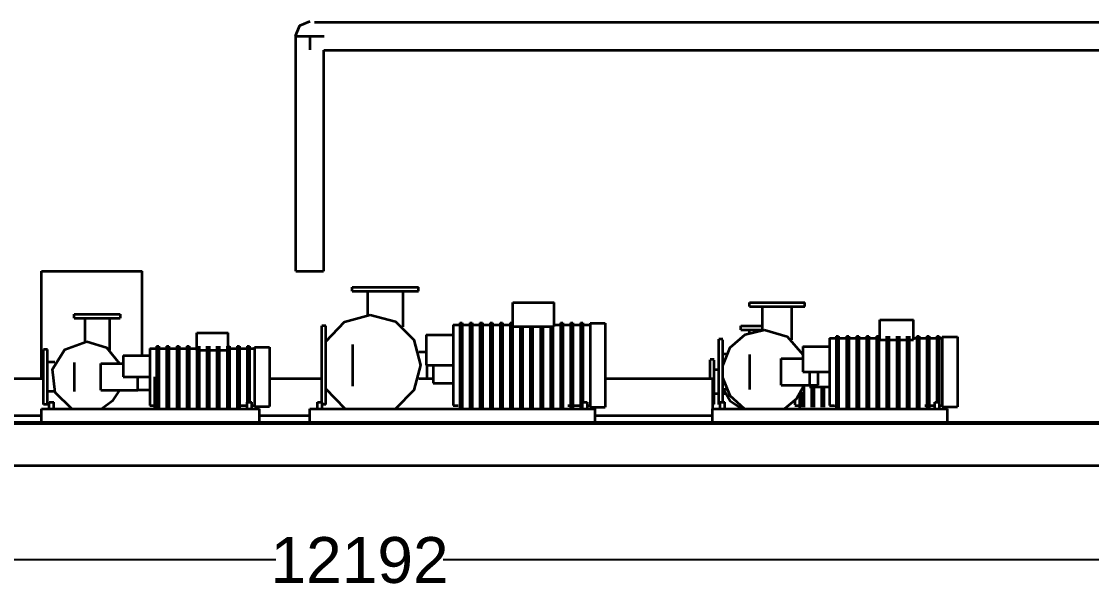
# Model space of a CAD drawing. Header units: millimetres. Extents: x 5 to 415, y 5 to 292.
# Drawn here: x 75 to 154.8, y 160.2 to 202.1 of the extents above; entities that cross this region are included whole.
import ezdxf
from ezdxf.enums import TextEntityAlignment as Align

# ---------------------------------------------------------------- set-up
doc = ezdxf.new("R2010")
doc.units = ezdxf.units.MM
for name, color, linetype in [('PFD-INSTRUMEN', 7, 'Continuous'), ('PFD-PERALATAN', 7, 'Continuous'), ('PFD-TEKS', 7, 'Continuous')]:
    doc.layers.add(name, color=color, linetype=linetype)
doc.styles.add('PFD', font='arial.ttf')

msp = doc.modelspace()

# ---------------------------------------------------------------- linework, layer by layer
at = {"layer": 'PFD-INSTRUMEN', "linetype": 'Continuous', "lineweight": 25, "ltscale": 0.35}
for points in [[(24, 162), (93.97, 162)], [(106.43, 162), (176.4, 162)]]:
    msp.add_lwpolyline(points, dxfattribs=at)
at = {"layer": 'PFD-PERALATAN', "linetype": 'Continuous', "lineweight": 35, "ltscale": 0.35}
for points in [[(96.5, 202.077), (95.72, 201.755), (95.398, 200.975)], [(96.836, 202.025), (172.75, 202.025)], [(95.398, 200.975), (95.507, 200.975), (95.638, 200.975), (95.813, 200.975), (96.022, 200.975), (96.255, 200.975), (96.5, 200.975), (96.745, 200.975), (96.978, 200.975), (97.187, 200.975), (97.362, 200.975), (97.493, 200.975), (97.575, 200.975)], [(95.45, 183.475), (95.45, 200.975)], [(96.5, 200.975), (96.5, 200.857), (96.5, 200.741), (96.5, 200.628), (96.5, 200.519), (96.5, 200.416), (96.5, 200.32), (96.5, 200.233), (96.5, 200.154), (96.5, 200.086), (96.5, 200.029), (96.5, 199.951)], [(97.55, 183.475), (97.55, 199.925)], [(97.55, 199.925), (172.75, 199.925)], [(76.5, 183.475), (76.594, 183.475), (76.871, 183.475), (77.318, 183.475), (77.912, 183.475), (78.623, 183.475), (79.416, 183.475), (80.25, 183.475), (81.084, 183.475), (81.877, 183.475), (82.588, 183.475), (83.182, 183.475), (83.629, 183.475), (83.906, 183.475), (84, 183.475)], [(76.5, 175.475), (76.5, 183.475)], [(84, 177.194), (84, 183.475)], [(95.45, 183.475), (95.554, 183.475), (95.679, 183.475), (95.845, 183.475), (96.044, 183.475), (96.266, 183.475), (96.5, 183.475), (96.734, 183.475), (96.956, 183.475), (97.155, 183.475), (97.321, 183.475), (97.446, 183.475), (97.524, 183.475)], [(99.65, 182.275), (99.712, 182.275), (99.895, 182.275), (100.19, 182.275), (100.582, 182.275), (101.051, 182.275), (101.574, 182.275), (102.125, 182.275), (102.676, 182.275), (103.199, 182.275), (103.668, 182.275), (104.06, 182.275), (104.355, 182.275), (104.538, 182.275), (104.6, 182.275)], [(99.65, 181.975), (99.65, 182.275)], [(99.65, 181.975), (99.712, 181.975), (99.895, 181.975), (100.19, 181.975), (100.582, 181.975), (101.051, 181.975), (101.574, 181.975), (102.125, 181.975), (102.676, 181.975), (103.199, 181.975), (103.668, 181.975), (104.06, 181.975), (104.355, 181.975), (104.538, 181.975), (104.6, 181.975)], [(100.812, 180.22), (100.812, 181.975)], [(103.438, 179.325), (103.438, 181.975)], [(104.6, 181.975), (104.6, 182.275)], [(111.63, 179.35), (111.63, 181.15)], [(111.63, 181.15), (114.69, 181.15)], [(114.69, 179.35), (114.69, 181.15)], [(129.25, 181.15), (129.302, 181.15), (129.454, 181.15), (129.7, 181.15), (130.027, 181.15), (130.418, 181.15), (130.854, 181.15), (131.312, 181.15), (131.771, 181.15), (132.207, 181.15), (132.598, 181.15), (132.925, 181.15), (133.171, 181.15), (133.323, 181.15), (133.375, 181.15)], [(129.25, 180.85), (129.25, 181.15)], [(133.375, 180.85), (133.375, 181.15)], [(78.93, 180.275), (79.102, 180.275), (79.308, 180.275), (79.582, 180.275), (79.911, 180.275), (80.277, 180.275), (80.662, 180.275), (81.048, 180.275), (81.414, 180.275), (81.743, 180.275), (82.017, 180.275), (82.223, 180.275), (82.352, 180.275)], [(78.93, 179.975), (78.93, 180.275)], [(82.395, 179.975), (82.395, 180.275)], [(129.25, 180.85), (129.302, 180.85), (129.454, 180.85), (129.7, 180.85), (130.027, 180.85), (130.418, 180.85), (130.854, 180.85), (131.312, 180.85), (131.771, 180.85), (132.207, 180.85), (132.598, 180.85), (132.925, 180.85), (133.171, 180.85), (133.323, 180.85), (133.375, 180.85)], [(130.219, 179.096), (130.219, 180.85)], [(132.406, 178.35), (132.406, 180.85)], [(78.93, 179.975), (79.102, 179.975), (79.308, 179.975), (79.582, 179.975), (79.911, 179.975), (80.277, 179.975), (80.662, 179.975), (81.048, 179.975), (81.414, 179.975), (81.743, 179.975), (82.017, 179.975), (82.223, 179.975), (82.352, 179.975)], [(79.744, 178.222), (79.744, 179.975)], [(81.581, 177.595), (81.581, 179.975)], [(97.688, 178.233), (99.067, 179.689), (101, 180.225)], [(101, 180.225), (102.876, 179.722), (104.249, 178.348), (104.75, 176.472), (104.246, 174.597), (102.871, 173.225)], [(107.175, 179.475), (107.675, 179.475)], [(107.175, 179.475), (107.175, 179.4), (107.175, 179.178), (107.175, 178.82), (107.175, 178.345), (107.175, 177.777), (107.175, 177.143), (107.175, 176.475), (107.175, 175.807), (107.175, 175.173), (107.175, 174.605), (107.175, 174.13), (107.175, 173.772), (107.175, 173.55), (107.175, 173.475)], [(107.675, 179.625), (107.85, 179.625)], [(107.675, 179.625), (107.675, 179.546), (107.675, 179.313), (107.675, 178.938), (107.675, 178.439), (107.675, 177.842), (107.675, 177.176), (107.675, 176.475), (107.675, 175.774), (107.675, 175.108), (107.675, 174.511), (107.675, 174.012), (107.675, 173.637), (107.675, 173.404), (107.675, 173.325)], [(107.85, 179.625), (107.85, 179.546), (107.85, 179.313), (107.85, 178.938), (107.85, 178.439), (107.85, 177.842), (107.85, 177.176), (107.85, 176.475), (107.85, 175.774), (107.85, 175.108), (107.85, 174.511), (107.85, 174.012), (107.85, 173.637), (107.85, 173.404), (107.85, 173.325)], [(107.85, 179.475), (108.425, 179.475)], [(108.425, 179.625), (108.6, 179.625)], [(108.425, 179.625), (108.425, 179.546), (108.425, 179.313), (108.425, 178.938), (108.425, 178.439), (108.425, 177.842), (108.425, 177.176), (108.425, 176.475), (108.425, 175.774), (108.425, 175.108), (108.425, 174.511), (108.425, 174.012), (108.425, 173.637), (108.425, 173.404), (108.425, 173.325)], [(108.6, 179.625), (108.6, 179.546), (108.6, 179.313), (108.6, 178.938), (108.6, 178.439), (108.6, 177.842), (108.6, 177.176), (108.6, 176.475), (108.6, 175.774), (108.6, 175.108), (108.6, 174.511), (108.6, 174.012), (108.6, 173.637), (108.6, 173.404), (108.6, 173.325)], [(108.6, 179.475), (109.175, 179.475)], [(109.175, 179.625), (109.35, 179.625)], [(109.175, 179.625), (109.175, 179.546), (109.175, 179.313), (109.175, 178.938), (109.175, 178.439), (109.175, 177.842), (109.175, 177.176), (109.175, 176.475), (109.175, 175.774), (109.175, 175.108), (109.175, 174.511), (109.175, 174.012), (109.175, 173.637), (109.175, 173.404), (109.175, 173.325)], [(109.35, 179.625), (109.35, 179.546), (109.35, 179.313), (109.35, 178.938), (109.35, 178.439), (109.35, 177.842), (109.35, 177.176), (109.35, 176.475), (109.35, 175.774), (109.35, 175.108), (109.35, 174.511), (109.35, 174.012), (109.35, 173.637), (109.35, 173.404), (109.35, 173.325)], [(109.35, 179.475), (109.925, 179.475)], [(109.925, 179.625), (110.1, 179.625)], [(109.925, 179.625), (109.925, 179.546), (109.925, 179.313), (109.925, 178.938), (109.925, 178.439), (109.925, 177.842), (109.925, 177.176), (109.925, 176.475), (109.925, 175.774), (109.925, 175.108), (109.925, 174.511), (109.925, 174.012), (109.925, 173.637), (109.925, 173.404), (109.925, 173.325)], [(110.1, 179.625), (110.1, 179.546), (110.1, 179.313), (110.1, 178.938), (110.1, 178.439), (110.1, 177.842), (110.1, 177.176), (110.1, 176.475), (110.1, 175.774), (110.1, 175.108), (110.1, 174.511), (110.1, 174.012), (110.1, 173.637), (110.1, 173.404), (110.1, 173.325)], [(110.1, 179.475), (110.675, 179.475)], [(110.675, 179.625), (110.85, 179.625)], [(110.675, 179.625), (110.675, 179.546), (110.675, 179.313), (110.675, 178.938), (110.675, 178.439), (110.675, 177.842), (110.675, 177.176), (110.675, 176.475), (110.675, 175.774), (110.675, 175.108), (110.675, 174.511), (110.675, 174.012), (110.675, 173.637), (110.675, 173.404), (110.675, 173.325)], [(110.85, 179.625), (110.85, 179.546), (110.85, 179.313), (110.85, 178.938), (110.85, 178.439), (110.85, 177.842), (110.85, 177.176), (110.85, 176.475), (110.85, 175.774), (110.85, 175.108), (110.85, 174.511), (110.85, 174.012), (110.85, 173.637), (110.85, 173.404), (110.85, 173.325)], [(110.85, 179.475), (111.425, 179.475)], [(111.425, 179.625), (111.6, 179.625)], [(111.425, 179.625), (111.425, 179.546), (111.425, 179.313), (111.425, 178.938), (111.425, 178.439), (111.425, 177.842), (111.425, 177.176), (111.425, 176.475), (111.425, 175.774), (111.425, 175.108), (111.425, 174.511), (111.425, 174.012), (111.425, 173.637), (111.425, 173.404), (111.425, 173.325)], [(111.6, 179.625), (111.6, 179.546), (111.6, 179.313), (111.6, 178.938), (111.6, 178.439), (111.6, 177.842), (111.6, 177.176), (111.6, 176.475), (111.6, 175.774), (111.6, 175.108), (111.6, 174.511), (111.6, 174.012), (111.6, 173.637), (111.6, 173.404), (111.6, 173.325)], [(114.69, 179.475), (115.175, 179.475)], [(115.175, 179.625), (115.35, 179.625)], [(115.175, 179.625), (115.175, 179.546), (115.175, 179.313), (115.175, 178.938), (115.175, 178.439), (115.175, 177.842), (115.175, 177.176), (115.175, 176.475), (115.175, 175.774), (115.175, 175.108), (115.175, 174.511), (115.175, 174.012), (115.175, 173.637), (115.175, 173.404), (115.175, 173.325)], [(115.35, 179.625), (115.35, 179.546), (115.35, 179.313), (115.35, 178.938), (115.35, 178.439), (115.35, 177.842), (115.35, 177.176), (115.35, 176.475), (115.35, 175.774), (115.35, 175.108), (115.35, 174.511), (115.35, 174.012), (115.35, 173.637), (115.35, 173.404), (115.35, 173.325)], [(115.35, 179.475), (115.925, 179.475)], [(115.925, 179.625), (116.1, 179.625)], [(115.925, 179.625), (115.925, 179.546), (115.925, 179.313), (115.925, 178.938), (115.925, 178.439), (115.925, 177.842), (115.925, 177.176), (115.925, 176.475), (115.925, 175.774), (115.925, 175.108), (115.925, 174.511), (115.925, 174.012), (115.925, 173.637), (115.925, 173.404), (115.925, 173.325)], [(116.1, 179.625), (116.1, 179.546), (116.1, 179.313), (116.1, 178.938), (116.1, 178.439), (116.1, 177.842), (116.1, 177.176), (116.1, 176.475), (116.1, 175.774), (116.1, 175.108), (116.1, 174.511), (116.1, 174.012), (116.1, 173.637), (116.1, 173.404), (116.1, 173.325)], [(116.1, 179.475), (116.675, 179.475)], [(116.675, 179.625), (116.85, 179.625)], [(116.675, 179.625), (116.675, 179.546), (116.675, 179.313), (116.675, 178.938), (116.675, 178.439), (116.675, 177.842), (116.675, 177.176), (116.675, 176.475), (116.675, 175.774), (116.675, 175.108), (116.675, 174.511), (116.675, 174.012), (116.675, 173.637), (116.675, 173.404), (116.675, 173.325)], [(116.85, 179.625), (116.85, 179.569), (116.85, 179.405), (116.85, 179.137), (116.85, 178.775), (116.85, 178.333), (116.85, 177.824), (116.85, 177.269), (116.85, 176.685), (116.85, 176.094), (116.85, 175.516), (116.85, 174.972), (116.85, 174.481), (116.85, 174.061), (116.85, 173.725)], [(116.85, 179.475), (117.375, 179.475)], [(117.375, 179.595), (118.5, 179.595)], [(117.375, 179.595), (117.375, 179.517), (117.375, 179.286), (117.375, 178.914), (117.375, 178.42), (117.375, 177.829), (117.375, 177.169), (117.375, 176.475), (117.375, 175.781), (117.375, 175.121), (117.375, 174.53), (117.375, 174.036), (117.375, 173.664), (117.375, 173.433), (117.375, 173.355)], [(117.375, 179.595), (118.5, 179.595)], [(118.5, 179.595), (118.5, 179.517), (118.5, 179.286), (118.5, 178.914), (118.5, 178.42), (118.5, 177.829), (118.5, 177.169), (118.5, 176.475), (118.5, 175.781), (118.5, 175.121), (118.5, 174.53), (118.5, 174.036), (118.5, 173.664), (118.5, 173.433), (118.5, 173.355)], [(138.96, 178.35), (138.96, 179.85)], [(138.96, 179.85), (141.48, 179.85)], [(141.48, 178.35), (141.48, 179.85)], [(88.07, 177.6), (88.07, 178.875)], [(88.07, 178.875), (90.41, 178.875)], [(90.41, 177.6), (90.41, 178.875)], [(97.388, 173.725), (97.388, 173.977), (97.388, 174.328), (97.388, 174.765), (97.388, 175.269), (97.388, 175.822), (97.388, 176.4), (97.388, 176.981), (97.388, 177.542), (97.388, 178.061), (97.388, 178.517), (97.388, 178.891), (97.388, 179.17), (97.388, 179.342), (97.388, 179.4)], [(97.688, 179.4), (97.388, 179.4)], [(97.688, 173.55), (97.688, 173.623), (97.688, 173.84), (97.688, 174.188), (97.688, 174.651), (97.688, 175.206), (97.688, 175.824), (97.688, 176.475), (97.688, 177.126), (97.688, 177.744), (97.688, 178.299), (97.688, 178.762), (97.688, 179.11), (97.688, 179.327), (97.688, 179.4)], [(105.175, 178.725), (107.175, 178.725)], [(105.175, 178.725), (105.175, 178.669), (105.175, 178.599), (105.175, 178.502), (105.175, 178.38), (105.175, 178.234), (105.175, 178.066), (105.175, 177.878), (105.175, 177.672), (105.175, 177.451), (105.175, 177.218), (105.175, 176.976), (105.175, 176.727), (105.175, 176.475)], [(111.63, 179.35), (114.69, 179.35)], [(112.175, 179.35), (112.175, 179.047), (112.175, 178.648), (112.175, 178.166), (112.175, 177.621), (112.175, 177.033), (112.175, 176.424), (112.175, 175.817), (112.175, 175.234), (112.175, 174.699), (112.175, 174.23), (112.175, 173.845), (112.175, 173.56), (112.175, 173.384), (112.175, 173.325)], [(112.35, 179.35), (112.35, 179.047), (112.35, 178.648), (112.35, 178.166), (112.35, 177.621), (112.35, 177.033), (112.35, 176.424), (112.35, 175.817), (112.35, 175.234), (112.35, 174.699), (112.35, 174.23), (112.35, 173.845), (112.35, 173.56), (112.35, 173.384), (112.35, 173.325)], [(112.925, 179.35), (112.925, 179.047), (112.925, 178.648), (112.925, 178.166), (112.925, 177.621), (112.925, 177.033), (112.925, 176.424), (112.925, 175.817), (112.925, 175.234), (112.925, 174.699), (112.925, 174.23), (112.925, 173.845), (112.925, 173.56), (112.925, 173.384), (112.925, 173.325)], [(113.1, 179.35), (113.1, 179.047), (113.1, 178.648), (113.1, 178.166), (113.1, 177.621), (113.1, 177.033), (113.1, 176.424), (113.1, 175.817), (113.1, 175.234), (113.1, 174.699), (113.1, 174.23), (113.1, 173.845), (113.1, 173.56), (113.1, 173.384), (113.1, 173.325)], [(113.675, 179.35), (113.675, 179.047), (113.675, 178.648), (113.675, 178.166), (113.675, 177.621), (113.675, 177.033), (113.675, 176.424), (113.675, 175.817), (113.675, 175.234), (113.675, 174.699), (113.675, 174.23), (113.675, 173.845), (113.675, 173.56), (113.675, 173.384), (113.675, 173.325)], [(113.85, 179.35), (113.85, 179.047), (113.85, 178.648), (113.85, 178.166), (113.85, 177.621), (113.85, 177.033), (113.85, 176.424), (113.85, 175.817), (113.85, 175.234), (113.85, 174.699), (113.85, 174.23), (113.85, 173.845), (113.85, 173.56), (113.85, 173.384), (113.85, 173.325)], [(114.425, 179.35), (114.425, 179.047), (114.425, 178.648), (114.425, 178.166), (114.425, 177.621), (114.425, 177.033), (114.425, 176.424), (114.425, 175.817), (114.425, 175.234), (114.425, 174.699), (114.425, 174.23), (114.425, 173.845), (114.425, 173.56), (114.425, 173.384), (114.425, 173.325)], [(114.6, 179.35), (114.6, 179.047), (114.6, 178.648), (114.6, 178.166), (114.6, 177.621), (114.6, 177.033), (114.6, 176.424), (114.6, 175.817), (114.6, 175.234), (114.6, 174.699), (114.6, 174.23), (114.6, 173.845), (114.6, 173.56), (114.6, 173.384), (114.6, 173.325)], [(127.281, 176.416), (127.828, 177.786), (128.942, 178.752), (130.375, 179.1)], [(128.61, 179.4), (128.704, 179.4), (128.776, 179.4), (128.866, 179.4), (128.973, 179.4), (129.097, 179.4), (129.234, 179.4), (129.382, 179.4), (129.54, 179.4), (129.706, 179.4), (129.875, 179.4), (130.047, 179.4), (130.219, 179.4)], [(128.61, 179.1), (128.61, 179.4)], [(128.61, 179.1), (128.704, 179.1), (128.776, 179.1), (128.866, 179.1), (128.973, 179.1), (129.097, 179.1), (129.234, 179.1), (129.382, 179.1), (129.54, 179.1), (129.706, 179.1), (129.875, 179.1), (130.047, 179.1), (130.219, 179.1)], [(129.269, 178.898), (129.269, 179.1)], [(130.375, 179.1), (132.072, 178.599), (133.225, 177.257)], [(78.757, 173.225), (77.518, 174.445), (77.313, 176.173), (78.234, 177.649), (79.875, 178.225)], [(79.875, 178.225), (81.335, 177.781), (82.302, 176.6)], [(85.075, 177.875), (85.25, 177.875)], [(85.075, 177.875), (85.075, 177.818), (85.075, 177.65), (85.075, 177.379), (85.075, 177.018), (85.075, 176.587), (85.075, 176.106), (85.075, 175.6), (85.075, 175.094), (85.075, 174.613), (85.075, 174.182), (85.075, 173.821), (85.075, 173.55), (85.075, 173.382), (85.075, 173.325)], [(85.25, 177.875), (85.25, 177.818), (85.25, 177.65), (85.25, 177.379), (85.25, 177.018), (85.25, 176.587), (85.25, 176.106), (85.25, 175.6), (85.25, 175.094), (85.25, 174.613), (85.25, 174.182), (85.25, 173.821), (85.25, 173.55), (85.25, 173.382), (85.25, 173.325)], [(85.825, 177.875), (86, 177.875)], [(85.825, 177.875), (85.825, 177.818), (85.825, 177.65), (85.825, 177.379), (85.825, 177.018), (85.825, 176.587), (85.825, 176.106), (85.825, 175.6), (85.825, 175.094), (85.825, 174.613), (85.825, 174.182), (85.825, 173.821), (85.825, 173.55), (85.825, 173.382), (85.825, 173.325)], [(86, 177.875), (86, 177.818), (86, 177.65), (86, 177.379), (86, 177.018), (86, 176.587), (86, 176.106), (86, 175.6), (86, 175.094), (86, 174.613), (86, 174.182), (86, 173.821), (86, 173.55), (86, 173.382), (86, 173.325)], [(86.575, 177.875), (86.75, 177.875)], [(86.575, 177.875), (86.575, 177.818), (86.575, 177.65), (86.575, 177.379), (86.575, 177.018), (86.575, 176.587), (86.575, 176.106), (86.575, 175.6), (86.575, 175.094), (86.575, 174.613), (86.575, 174.182), (86.575, 173.821), (86.575, 173.55), (86.575, 173.382), (86.575, 173.325)], [(86.75, 177.875), (86.75, 177.818), (86.75, 177.65), (86.75, 177.379), (86.75, 177.018), (86.75, 176.587), (86.75, 176.106), (86.75, 175.6), (86.75, 175.094), (86.75, 174.613), (86.75, 174.182), (86.75, 173.821), (86.75, 173.55), (86.75, 173.382), (86.75, 173.325)], [(87.325, 177.875), (87.5, 177.875)], [(87.325, 177.875), (87.325, 177.818), (87.325, 177.65), (87.325, 177.379), (87.325, 177.018), (87.325, 176.587), (87.325, 176.106), (87.325, 175.6), (87.325, 175.094), (87.325, 174.613), (87.325, 174.182), (87.325, 173.821), (87.325, 173.55), (87.325, 173.382), (87.325, 173.325)], [(87.5, 177.875), (87.5, 177.818), (87.5, 177.65), (87.5, 177.379), (87.5, 177.018), (87.5, 176.587), (87.5, 176.106), (87.5, 175.6), (87.5, 175.094), (87.5, 174.613), (87.5, 174.182), (87.5, 173.821), (87.5, 173.55), (87.5, 173.382), (87.5, 173.325)], [(88.075, 177.875), (88.075, 177.818), (88.075, 177.65), (88.075, 177.379), (88.075, 177.018), (88.075, 176.587), (88.075, 176.106), (88.075, 175.6), (88.075, 175.094), (88.075, 174.613), (88.075, 174.182), (88.075, 173.821), (88.075, 173.55), (88.075, 173.382), (88.075, 173.325)], [(88.25, 177.875), (88.25, 177.818), (88.25, 177.65), (88.25, 177.379), (88.25, 177.018), (88.25, 176.587), (88.25, 176.106), (88.25, 175.6), (88.25, 175.094), (88.25, 174.613), (88.25, 174.182), (88.25, 173.821), (88.25, 173.55), (88.25, 173.382), (88.25, 173.325)], [(88.825, 177.875), (88.825, 177.818), (88.825, 177.65), (88.825, 177.379), (88.825, 177.018), (88.825, 176.587), (88.825, 176.106), (88.825, 175.6), (88.825, 175.094), (88.825, 174.613), (88.825, 174.182), (88.825, 173.821), (88.825, 173.55), (88.825, 173.382), (88.825, 173.325)], [(89, 177.875), (89, 177.818), (89, 177.65), (89, 177.379), (89, 177.018), (89, 176.587), (89, 176.106), (89, 175.6), (89, 175.094), (89, 174.613), (89, 174.182), (89, 173.821), (89, 173.55), (89, 173.382), (89, 173.325)], [(89.575, 177.875), (89.575, 177.818), (89.575, 177.65), (89.575, 177.379), (89.575, 177.018), (89.575, 176.587), (89.575, 176.106), (89.575, 175.6), (89.575, 175.094), (89.575, 174.613), (89.575, 174.182), (89.575, 173.821), (89.575, 173.55), (89.575, 173.382), (89.575, 173.325)], [(89.75, 177.875), (89.75, 177.818), (89.75, 177.65), (89.75, 177.379), (89.75, 177.018), (89.75, 176.587), (89.75, 176.106), (89.75, 175.6), (89.75, 175.094), (89.75, 174.613), (89.75, 174.182), (89.75, 173.821), (89.75, 173.55), (89.75, 173.382), (89.75, 173.325)], [(90.325, 177.875), (90.325, 177.818), (90.325, 177.65), (90.325, 177.379), (90.325, 177.018), (90.325, 176.587), (90.325, 176.106), (90.325, 175.6), (90.325, 175.094), (90.325, 174.613), (90.325, 174.182), (90.325, 173.821), (90.325, 173.55), (90.325, 173.382), (90.325, 173.325)], [(90.41, 177.875), (90.5, 177.875)], [(90.5, 177.875), (90.5, 177.818), (90.5, 177.65), (90.5, 177.379), (90.5, 177.018), (90.5, 176.587), (90.5, 176.106), (90.5, 175.6), (90.5, 175.094), (90.5, 174.613), (90.5, 174.182), (90.5, 173.821), (90.5, 173.55), (90.5, 173.382), (90.5, 173.325)], [(91.075, 177.875), (91.25, 177.875)], [(91.075, 177.875), (91.075, 177.818), (91.075, 177.65), (91.075, 177.379), (91.075, 177.018), (91.075, 176.587), (91.075, 176.106), (91.075, 175.6), (91.075, 175.094), (91.075, 174.613), (91.075, 174.182), (91.075, 173.821), (91.075, 173.55), (91.075, 173.382), (91.075, 173.325)], [(91.25, 177.875), (91.25, 177.818), (91.25, 177.65), (91.25, 177.379), (91.25, 177.018), (91.25, 176.587), (91.25, 176.106), (91.25, 175.6), (91.25, 175.094), (91.25, 174.613), (91.25, 174.182), (91.25, 173.821), (91.25, 173.55), (91.25, 173.382), (91.25, 173.325)], [(91.825, 177.875), (92, 177.875)], [(91.825, 177.875), (91.825, 177.727), (91.825, 177.546), (91.825, 177.302), (91.825, 177.002), (91.825, 176.655), (91.825, 176.275), (91.825, 175.872), (91.825, 175.46), (91.825, 175.052), (91.825, 174.663), (91.825, 174.304), (91.825, 173.988), (91.825, 173.725)], [(92, 177.875), (92, 177.727), (92, 177.546), (92, 177.302), (92, 177.002), (92, 176.655), (92, 176.275), (92, 175.872), (92, 175.46), (92, 175.052), (92, 174.663), (92, 174.304), (92, 173.988), (92, 173.725)], [(99.688, 174.9), (99.688, 175.056), (99.688, 175.244), (99.688, 175.493), (99.688, 175.792), (99.688, 176.125), (99.688, 176.475), (99.688, 176.825), (99.688, 177.158), (99.688, 177.457), (99.688, 177.706), (99.688, 177.894), (99.688, 178.011)], [(126.981, 173.537), (126.981, 173.599), (126.981, 173.779), (126.981, 174.069), (126.981, 174.455), (126.981, 174.917), (126.981, 175.433), (126.981, 175.975), (126.981, 176.517), (126.981, 177.033), (126.981, 177.495), (126.981, 177.881), (126.981, 178.171), (126.981, 178.351), (126.981, 178.412)], [(127.281, 178.412), (126.981, 178.412)], [(127.281, 173.725), (127.281, 173.951), (127.281, 174.255), (127.281, 174.624), (127.281, 175.046), (127.281, 175.503), (127.281, 175.978), (127.281, 176.453), (127.281, 176.91), (127.281, 177.331), (127.281, 177.7), (127.281, 178.002), (127.281, 178.227), (127.281, 178.366)], [(133.225, 177.85), (135.225, 177.85)], [(133.225, 177.85), (133.225, 177.745), (133.225, 177.664), (133.225, 177.563), (133.225, 177.441), (133.225, 177.301), (133.225, 177.144), (133.225, 176.973), (133.225, 176.789), (133.225, 176.594), (133.225, 176.392), (133.225, 176.185), (133.225, 175.975)], [(135.225, 178.475), (135.725, 178.475)], [(135.225, 178.475), (135.225, 178.412), (135.225, 178.227), (135.225, 177.93), (135.225, 177.534), (135.225, 177.06), (135.225, 176.531), (135.225, 175.975), (135.225, 175.419), (135.225, 174.89), (135.225, 174.416), (135.225, 174.02), (135.225, 173.723), (135.225, 173.538), (135.225, 173.475)], [(135.725, 178.625), (135.9, 178.625)], [(135.725, 178.625), (135.725, 178.559), (135.725, 178.363), (135.725, 178.047), (135.725, 177.627), (135.725, 177.125), (135.725, 176.565), (135.725, 175.975), (135.725, 175.385), (135.725, 174.825), (135.725, 174.323), (135.725, 173.903), (135.725, 173.587), (135.725, 173.391), (135.725, 173.325)], [(135.9, 178.625), (135.9, 178.559), (135.9, 178.363), (135.9, 178.047), (135.9, 177.627), (135.9, 177.125), (135.9, 176.565), (135.9, 175.975), (135.9, 175.385), (135.9, 174.825), (135.9, 174.323), (135.9, 173.903), (135.9, 173.587), (135.9, 173.391), (135.9, 173.325)], [(135.9, 178.475), (136.475, 178.475)], [(136.475, 178.625), (136.65, 178.625)], [(136.475, 178.625), (136.475, 178.559), (136.475, 178.363), (136.475, 178.047), (136.475, 177.627), (136.475, 177.125), (136.475, 176.565), (136.475, 175.975), (136.475, 175.385), (136.475, 174.825), (136.475, 174.323), (136.475, 173.903), (136.475, 173.587), (136.475, 173.391), (136.475, 173.325)], [(136.65, 178.625), (136.65, 178.559), (136.65, 178.363), (136.65, 178.047), (136.65, 177.627), (136.65, 177.125), (136.65, 176.565), (136.65, 175.975), (136.65, 175.385), (136.65, 174.825), (136.65, 174.323), (136.65, 173.903), (136.65, 173.587), (136.65, 173.391), (136.65, 173.325)], [(136.65, 178.475), (137.225, 178.475)], [(137.225, 178.625), (137.4, 178.625)], [(137.225, 178.625), (137.225, 178.559), (137.225, 178.363), (137.225, 178.047), (137.225, 177.627), (137.225, 177.125), (137.225, 176.565), (137.225, 175.975), (137.225, 175.385), (137.225, 174.825), (137.225, 174.323), (137.225, 173.903), (137.225, 173.587), (137.225, 173.391), (137.225, 173.325)], [(137.4, 178.625), (137.4, 178.559), (137.4, 178.363), (137.4, 178.047), (137.4, 177.627), (137.4, 177.125), (137.4, 176.565), (137.4, 175.975), (137.4, 175.385), (137.4, 174.825), (137.4, 174.323), (137.4, 173.903), (137.4, 173.587), (137.4, 173.391), (137.4, 173.325)], [(137.4, 178.475), (137.975, 178.475)], [(137.975, 178.625), (138.15, 178.625)], [(137.975, 178.625), (137.975, 178.559), (137.975, 178.363), (137.975, 178.047), (137.975, 177.627), (137.975, 177.125), (137.975, 176.565), (137.975, 175.975), (137.975, 175.385), (137.975, 174.825), (137.975, 174.323), (137.975, 173.903), (137.975, 173.587), (137.975, 173.391), (137.975, 173.325)], [(138.15, 178.625), (138.15, 178.559), (138.15, 178.363), (138.15, 178.047), (138.15, 177.627), (138.15, 177.125), (138.15, 176.565), (138.15, 175.975), (138.15, 175.385), (138.15, 174.825), (138.15, 174.323), (138.15, 173.903), (138.15, 173.587), (138.15, 173.391), (138.15, 173.325)], [(138.15, 178.475), (138.725, 178.475)], [(138.725, 178.625), (138.9, 178.625)], [(138.725, 178.625), (138.725, 178.559), (138.725, 178.363), (138.725, 178.047), (138.725, 177.627), (138.725, 177.125), (138.725, 176.565), (138.725, 175.975), (138.725, 175.385), (138.725, 174.825), (138.725, 174.323), (138.725, 173.903), (138.725, 173.587), (138.725, 173.391), (138.725, 173.325)], [(138.9, 178.625), (138.9, 178.559), (138.9, 178.363), (138.9, 178.047), (138.9, 177.627), (138.9, 177.125), (138.9, 176.565), (138.9, 175.975), (138.9, 175.385), (138.9, 174.825), (138.9, 174.323), (138.9, 173.903), (138.9, 173.587), (138.9, 173.391), (138.9, 173.325)], [(138.9, 178.475), (138.96, 178.475)], [(138.96, 178.35), (139.475, 178.35)], [(139.475, 178.625), (139.475, 178.559), (139.475, 178.363), (139.475, 178.047), (139.475, 177.627), (139.475, 177.125), (139.475, 176.565), (139.475, 175.975), (139.475, 175.385), (139.475, 174.825), (139.475, 174.323), (139.475, 173.903), (139.475, 173.587), (139.475, 173.391), (139.475, 173.325)], [(139.65, 178.625), (139.65, 178.559), (139.65, 178.363), (139.65, 178.047), (139.65, 177.627), (139.65, 177.125), (139.65, 176.565), (139.65, 175.975), (139.65, 175.385), (139.65, 174.825), (139.65, 174.323), (139.65, 173.903), (139.65, 173.587), (139.65, 173.391), (139.65, 173.325)], [(139.65, 178.35), (140.225, 178.35)], [(140.225, 178.625), (140.225, 178.559), (140.225, 178.363), (140.225, 178.047), (140.225, 177.627), (140.225, 177.125), (140.225, 176.565), (140.225, 175.975), (140.225, 175.385), (140.225, 174.825), (140.225, 174.323), (140.225, 173.903), (140.225, 173.587), (140.225, 173.391), (140.225, 173.325)], [(140.4, 178.625), (140.4, 178.559), (140.4, 178.363), (140.4, 178.047), (140.4, 177.627), (140.4, 177.125), (140.4, 176.565), (140.4, 175.975), (140.4, 175.385), (140.4, 174.825), (140.4, 174.323), (140.4, 173.903), (140.4, 173.587), (140.4, 173.391), (140.4, 173.325)], [(140.4, 178.35), (140.975, 178.35)], [(140.975, 178.625), (140.975, 178.559), (140.975, 178.363), (140.975, 178.047), (140.975, 177.627), (140.975, 177.125), (140.975, 176.565), (140.975, 175.975), (140.975, 175.385), (140.975, 174.825), (140.975, 174.323), (140.975, 173.903), (140.975, 173.587), (140.975, 173.391), (140.975, 173.325)], [(141.15, 178.625), (141.15, 178.559), (141.15, 178.363), (141.15, 178.047), (141.15, 177.627), (141.15, 177.125), (141.15, 176.565), (141.15, 175.975), (141.15, 175.385), (141.15, 174.825), (141.15, 174.323), (141.15, 173.903), (141.15, 173.587), (141.15, 173.391), (141.15, 173.325)], [(141.15, 178.35), (141.48, 178.35)], [(141.48, 178.475), (141.725, 178.475)], [(141.725, 178.625), (141.9, 178.625)], [(141.725, 178.625), (141.725, 178.559), (141.725, 178.363), (141.725, 178.047), (141.725, 177.627), (141.725, 177.125), (141.725, 176.565), (141.725, 175.975), (141.725, 175.385), (141.725, 174.825), (141.725, 174.323), (141.725, 173.903), (141.725, 173.587), (141.725, 173.391), (141.725, 173.325)], [(141.9, 178.625), (141.9, 178.559), (141.9, 178.363), (141.9, 178.047), (141.9, 177.627), (141.9, 177.125), (141.9, 176.565), (141.9, 175.975), (141.9, 175.385), (141.9, 174.825), (141.9, 174.323), (141.9, 173.903), (141.9, 173.587), (141.9, 173.391), (141.9, 173.325)], [(141.9, 178.475), (142.475, 178.475)], [(142.475, 178.625), (142.65, 178.625)], [(142.475, 178.625), (142.475, 178.559), (142.475, 178.363), (142.475, 178.047), (142.475, 177.627), (142.475, 177.125), (142.475, 176.565), (142.475, 175.975), (142.475, 175.385), (142.475, 174.825), (142.475, 174.323), (142.475, 173.903), (142.475, 173.587), (142.475, 173.391), (142.475, 173.325)], [(142.65, 178.625), (142.65, 178.559), (142.65, 178.363), (142.65, 178.047), (142.65, 177.627), (142.65, 177.125), (142.65, 176.565), (142.65, 175.975), (142.65, 175.385), (142.65, 174.825), (142.65, 174.323), (142.65, 173.903), (142.65, 173.587), (142.65, 173.391), (142.65, 173.325)], [(142.65, 178.475), (143.225, 178.475)], [(143.225, 178.625), (143.4, 178.625)], [(143.225, 178.625), (143.225, 178.446), (143.225, 178.229), (143.225, 177.934), (143.225, 177.574), (143.225, 177.158), (143.225, 176.703), (143.225, 176.223), (143.225, 175.734), (143.225, 175.254), (143.225, 174.798), (143.225, 174.382), (143.225, 174.02), (143.225, 173.725)], [(143.4, 178.625), (143.4, 178.446), (143.4, 178.229), (143.4, 177.934), (143.4, 177.574), (143.4, 177.158), (143.4, 176.703), (143.4, 176.223), (143.4, 175.734), (143.4, 175.254), (143.4, 174.798), (143.4, 174.382), (143.4, 174.02), (143.4, 173.725)], [(143.4, 178.475), (143.625, 178.475)], [(143.625, 178.575), (144.75, 178.575)], [(143.625, 178.575), (143.625, 178.51), (143.625, 178.318), (143.625, 178.008), (143.625, 177.596), (143.625, 177.103), (143.625, 176.554), (143.625, 175.975), (143.625, 175.396), (143.625, 174.847), (143.625, 174.354), (143.625, 173.942), (143.625, 173.632), (143.625, 173.44), (143.625, 173.375)], [(144.75, 178.575), (144.75, 178.51), (144.75, 178.318), (144.75, 178.008), (144.75, 177.596), (144.75, 177.103), (144.75, 176.554), (144.75, 175.975), (144.75, 175.396), (144.75, 174.847), (144.75, 174.354), (144.75, 173.942), (144.75, 173.632), (144.75, 173.44), (144.75, 173.375)], [(76.656, 173.553), (76.656, 173.604), (76.656, 173.755), (76.656, 173.999), (76.656, 174.323), (76.656, 174.712), (76.656, 175.144), (76.656, 175.6), (76.656, 176.056), (76.656, 176.488), (76.656, 176.877), (76.656, 177.201), (76.656, 177.445), (76.656, 177.596), (76.656, 177.647)], [(76.956, 177.647), (76.656, 177.647)], [(76.956, 173.553), (76.956, 173.604), (76.956, 173.755), (76.956, 173.999), (76.956, 174.323), (76.956, 174.712), (76.956, 175.144), (76.956, 175.6), (76.956, 176.056), (76.956, 176.488), (76.956, 176.877), (76.956, 177.201), (76.956, 177.445), (76.956, 177.596), (76.956, 177.647)], [(82.575, 177.194), (84.575, 177.194)], [(82.575, 177.194), (82.575, 177.104), (82.575, 177.036), (82.575, 176.949), (82.575, 176.846), (82.575, 176.727), (82.575, 176.594), (82.575, 176.448), (82.575, 176.292), (82.575, 176.126), (82.575, 175.955), (82.575, 175.778), (82.575, 175.6)], [(84.575, 177.725), (85.075, 177.725)], [(84.575, 177.725), (84.575, 177.672), (84.575, 177.515), (84.575, 177.261), (84.575, 176.925), (84.575, 176.522), (84.575, 176.073), (84.575, 175.6), (84.575, 175.127), (84.575, 174.678), (84.575, 174.275), (84.575, 173.939), (84.575, 173.685), (84.575, 173.528), (84.575, 173.475)], [(85.25, 177.725), (85.825, 177.725)], [(86, 177.725), (86.575, 177.725)], [(86.75, 177.725), (87.325, 177.725)], [(87.5, 177.725), (88.07, 177.725)], [(88.25, 177.6), (88.825, 177.6)], [(89, 177.6), (89.575, 177.6)], [(89.75, 177.6), (90.325, 177.6)], [(90.5, 177.725), (91.075, 177.725)], [(91.25, 177.725), (91.825, 177.725)], [(92, 177.725), (92.375, 177.725)], [(92.375, 177.81), (93.5, 177.81)], [(92.375, 177.81), (92.375, 177.755), (92.375, 177.591), (92.375, 177.328), (92.375, 176.978), (92.375, 176.559), (92.375, 176.092), (92.375, 175.6), (92.375, 175.108), (92.375, 174.641), (92.375, 174.222), (92.375, 173.872), (92.375, 173.609), (92.375, 173.445), (92.375, 173.39)], [(93.5, 177.81), (93.5, 177.755), (93.5, 177.591), (93.5, 177.328), (93.5, 176.978), (93.5, 176.559), (93.5, 176.092), (93.5, 175.6), (93.5, 175.108), (93.5, 174.641), (93.5, 174.222), (93.5, 173.872), (93.5, 173.609), (93.5, 173.445), (93.5, 173.39)], [(97.388, 175.469), (97.388, 177.481)], [(104.614, 177.475), (105.175, 177.475)], [(127.539, 177.287), (127.281, 177.287)], [(129.281, 174.662), (129.281, 174.792), (129.281, 174.949), (129.281, 175.157), (129.281, 175.406), (129.281, 175.683), (129.281, 175.975), (129.281, 176.267), (129.281, 176.544), (129.281, 176.793), (129.281, 177.001), (129.281, 177.158), (129.281, 177.255)], [(77.493, 176.702), (76.956, 176.702)], [(78.956, 174.498), (78.956, 174.607), (78.956, 174.738), (78.956, 174.913), (78.956, 175.122), (78.956, 175.355), (78.956, 175.6), (78.956, 175.845), (78.956, 176.078), (78.956, 176.287), (78.956, 176.462), (78.956, 176.593), (78.956, 176.675)], [(80.925, 174.6), (80.925, 176.6)], [(80.925, 176.6), (82.575, 176.6)], [(105.175, 176.475), (107.175, 176.475)], [(105.25, 175.475), (105.25, 176.475)], [(105.675, 176.475), (105.675, 176.324), (105.675, 176.175), (105.675, 176.029), (105.675, 175.889), (105.675, 175.757), (105.675, 175.633), (105.675, 175.52), (105.675, 175.42), (105.675, 175.332), (105.675, 175.259), (105.675, 175.201), (105.675, 175.133)], [(126.631, 176.882), (126.331, 176.882)], [(126.331, 175.475), (126.331, 175.64), (126.331, 175.8), (126.331, 175.954), (126.331, 176.101), (126.331, 176.239), (126.331, 176.367), (126.331, 176.482), (126.331, 176.585), (126.331, 176.674), (126.331, 176.748), (126.331, 176.806), (126.331, 176.874)], [(126.631, 173.567), (126.631, 173.732), (126.631, 173.929), (126.631, 174.192), (126.631, 174.506), (126.631, 174.856), (126.631, 175.225), (126.631, 175.594), (126.631, 175.944), (126.631, 176.258), (126.631, 176.521), (126.631, 176.718), (126.631, 176.841)], [(131.625, 174.975), (131.625, 176.975)], [(131.625, 176.975), (133.225, 176.975)], [(58.437, 175.475), (76.656, 175.475)], [(82.575, 175.6), (84.575, 175.6)], [(83.675, 174.6), (83.675, 175.6)], [(84.95, 173.225), (84.95, 175.6)], [(93.5, 175.475), (97.386, 175.475)], [(104.614, 175.475), (105.25, 175.475)], [(105.25, 175.475), (105.675, 175.475)], [(118.5, 175.475), (126.5, 175.475)], [(126.5, 175.475), (126.5, 175.404), (126.5, 175.317), (126.5, 175.198), (126.5, 175.051), (126.5, 174.879), (126.5, 174.686), (126.5, 174.479), (126.5, 174.261), (126.5, 174.04), (126.5, 173.82), (126.5, 173.607), (126.5, 173.407), (126.5, 173.225)], [(126.981, 176.118), (126.631, 176.118)], [(128.891, 173.225), (127.811, 174.188), (127.281, 175.534)], [(133.225, 175.975), (135.225, 175.975)], [(133.725, 175.975), (133.725, 175.849), (133.725, 175.725), (133.725, 175.603), (133.725, 175.487), (133.725, 175.376), (133.725, 175.274), (133.725, 175.18), (133.725, 175.095), (133.725, 175.022), (133.725, 174.961), (133.725, 174.878)], [(134.375, 174.975), (134.375, 175.975)], [(99.129, 173.225), (97.688, 174.717)], [(105.675, 175.125), (107.175, 175.125)], [(127.539, 174.662), (127.281, 174.662)], [(128.657, 173.225), (127.816, 173.781), (127.326, 174.662)], [(131.625, 174.975), (134.375, 174.975)], [(133.336, 174.975), (132.764, 173.96), (131.859, 173.225)], [(133.3, 174.875), (133.3, 174.692), (133.3, 174.515), (133.3, 174.344), (133.3, 174.182), (133.3, 174.03), (133.3, 173.89), (133.3, 173.763), (133.3, 173.65), (133.3, 173.553), (133.3, 173.472), (133.3, 173.408), (133.3, 173.334)], [(133.725, 174.85), (135.225, 174.85)], [(133.875, 174.85), (133.875, 174.67), (133.875, 174.494), (133.875, 174.326), (133.875, 174.167), (133.875, 174.017), (133.875, 173.88), (133.875, 173.755), (133.875, 173.644), (133.875, 173.549), (133.875, 173.469), (133.875, 173.407), (133.875, 173.334)], [(134.05, 174.85), (134.05, 174.67), (134.05, 174.494), (134.05, 174.326), (134.05, 174.167), (134.05, 174.017), (134.05, 173.88), (134.05, 173.755), (134.05, 173.644), (134.05, 173.549), (134.05, 173.469), (134.05, 173.407), (134.05, 173.334)], [(134.625, 174.85), (134.625, 174.67), (134.625, 174.494), (134.625, 174.326), (134.625, 174.167), (134.625, 174.017), (134.625, 173.88), (134.625, 173.755), (134.625, 173.644), (134.625, 173.549), (134.625, 173.469), (134.625, 173.407), (134.625, 173.334)], [(134.8, 174.85), (134.8, 174.67), (134.8, 174.494), (134.8, 174.326), (134.8, 174.167), (134.8, 174.017), (134.8, 173.88), (134.8, 173.755), (134.8, 173.644), (134.8, 173.549), (134.8, 173.469), (134.8, 173.407), (134.8, 173.334)], [(77.493, 174.498), (76.956, 174.498)], [(80.925, 174.6), (83.675, 174.6)], [(82.302, 174.6), (81.776, 173.79), (80.993, 173.225)], [(83.675, 174.644), (84.575, 174.644)], [(126.981, 174.332), (126.631, 174.332)], [(127.447, 174.332), (127.281, 174.332)], [(133, 173.225), (133, 174.279)], [(133.125, 174.491), (133.125, 174.347), (133.125, 174.208), (133.125, 174.078), (133.125, 173.955), (133.125, 173.841), (133.125, 173.737), (133.125, 173.643), (133.125, 173.56), (133.125, 173.49), (133.125, 173.431), (133.125, 173.352)], [(76.5, 172.225), (76.5, 173.225)], [(76.5, 173.225), (92.75, 173.225)], [(76.956, 173.553), (76.656, 173.553)], [(77.075, 173.725), (77.141, 173.725), (77.211, 173.725), (77.289, 173.725), (77.359, 173.725), (77.421, 173.725)], [(77.075, 173.225), (77.075, 173.725)], [(77.425, 173.225), (77.425, 173.725)], [(84.575, 173.475), (84.95, 173.475)], [(91.19, 173.325), (91.25, 173.325)], [(91.25, 173.475), (91.825, 173.475)], [(91.825, 173.725), (91.891, 173.725), (91.961, 173.725), (92.039, 173.725), (92.109, 173.725), (92.171, 173.725)], [(91.825, 173.225), (91.825, 173.725)], [(92.175, 173.225), (92.175, 173.725)], [(92.175, 173.475), (92.375, 173.475)], [(92.375, 173.39), (93.5, 173.39)], [(92.75, 172.225), (92.75, 173.225)], [(96.5, 172.225), (96.5, 173.225)], [(96.5, 173.225), (117.75, 173.225)], [(97.075, 173.725), (97.141, 173.725), (97.211, 173.725), (97.289, 173.725), (97.359, 173.725), (97.421, 173.725)], [(97.075, 173.225), (97.075, 173.725)], [(97.425, 173.225), (97.425, 173.725)], [(97.688, 173.55), (97.425, 173.55)], [(107.175, 173.475), (107.55, 173.475)], [(115.71, 173.475), (115.925, 173.475)], [(115.925, 173.325), (116.1, 173.325)], [(116.1, 173.475), (116.675, 173.475)], [(116.675, 173.325), (116.825, 173.325)], [(116.825, 173.725), (116.891, 173.725), (116.961, 173.725), (117.039, 173.725), (117.109, 173.725), (117.171, 173.725)], [(116.825, 173.225), (116.825, 173.725)], [(117.175, 173.225), (117.175, 173.725)], [(117.175, 173.475), (117.375, 173.475)], [(117.375, 173.355), (118.5, 173.355)], [(117.75, 172.225), (117.75, 173.225)], [(126.631, 173.567), (126.5, 173.567)], [(126.5, 172.225), (126.5, 173.225)], [(126.5, 173.225), (144, 173.225)], [(127.075, 173.537), (126.981, 173.537)], [(127.075, 173.725), (127.141, 173.725), (127.211, 173.725), (127.289, 173.725), (127.359, 173.725), (127.421, 173.725)], [(127.075, 173.225), (127.075, 173.725)], [(127.425, 173.225), (127.425, 173.725)], [(132.625, 173.806), (132.625, 173.721), (132.625, 173.647), (132.625, 173.586), (132.625, 173.518)], [(132.625, 173.475), (133, 173.475)], [(135.225, 173.475), (135.6, 173.475)], [(135.375, 173.475), (135.375, 173.418), (135.375, 173.363)], [(135.55, 173.475), (135.55, 173.418), (135.55, 173.363)], [(142.32, 173.475), (142.475, 173.475)], [(142.475, 173.325), (142.65, 173.325)], [(142.65, 173.475), (143.075, 173.475)], [(143.075, 173.725), (143.141, 173.725), (143.211, 173.725), (143.289, 173.725), (143.359, 173.725), (143.421, 173.725)], [(143.075, 173.225), (143.075, 173.725)], [(143.425, 173.225), (143.425, 173.725)], [(143.425, 173.475), (143.625, 173.475)], [(143.625, 173.375), (144.75, 173.375)], [(144, 172.225), (144, 173.225)], [(58.437, 172.725), (76.5, 172.725)], [(92.75, 172.725), (96.5, 172.725)], [(117.75, 172.725), (126.5, 172.725)], [(24, 172.225), (96.5, 172.225)], [(24, 172.125), (176.4, 172.125)], [(24, 172.125), (176.4, 172.125)], [(96.5, 172.225), (117.75, 172.225)], [(117.75, 172.225), (126.5, 172.225)], [(126.5, 172.225), (144, 172.225)], [(144, 172.225), (176.4, 172.225)], [(24, 169), (176.4, 169)]]:
    msp.add_lwpolyline(points, dxfattribs=at)

# ---------------------------------------------------------------- texts
at = {"layer": 'PFD-TEKS', "style": 'PFD'}
msp.add_text('12192', height=3.4179, dxfattribs=at).set_placement((100.2, 160.25), align=Align.CENTER)

doc.saveas('drawing.dxf')
